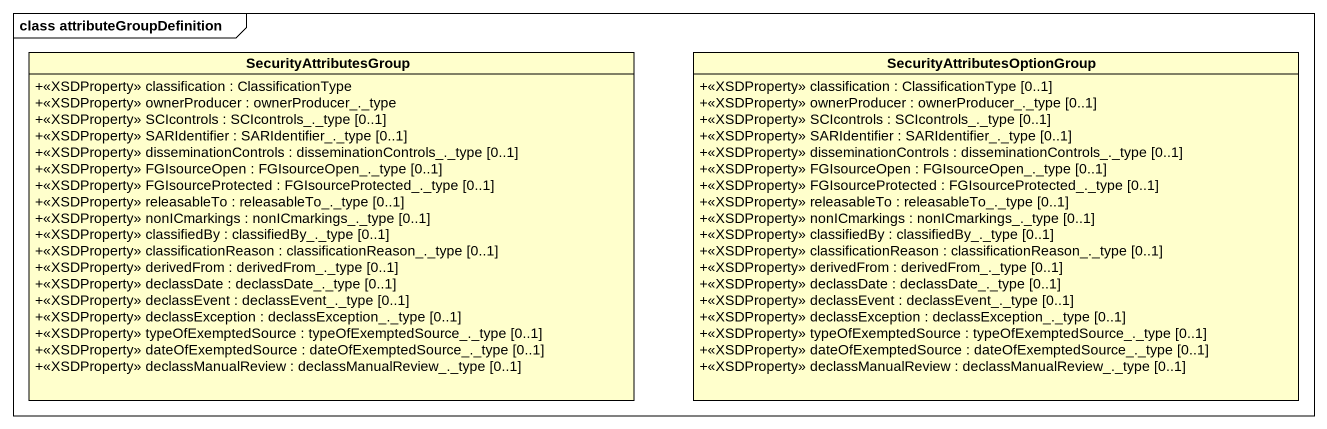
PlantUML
@startuml
mainframe class attributeGroupDefinition
hide circle
hide empty members
skinparam classAttributeIconSize 0
class SecurityAttributesGroup {
  +<<XSDProperty>> classification : ClassificationType
  +<<XSDProperty>> ownerProducer : ownerProducer_._type
  +<<XSDProperty>> SCIcontrols : SCIcontrols_._type [0..1]
  +<<XSDProperty>> SARIdentifier : SARIdentifier_._type [0..1]
  +<<XSDProperty>> disseminationControls : disseminationControls_._type [0..1]
  +<<XSDProperty>> FGIsourceOpen : FGIsourceOpen_._type [0..1]
  +<<XSDProperty>> FGIsourceProtected : FGIsourceProtected_._type [0..1]
  +<<XSDProperty>> releasableTo : releasableTo_._type [0..1]
  +<<XSDProperty>> nonICmarkings : nonICmarkings_._type [0..1]
  +<<XSDProperty>> classifiedBy : classifiedBy_._type [0..1]
  +<<XSDProperty>> classificationReason : classificationReason_._type [0..1]
  +<<XSDProperty>> derivedFrom : derivedFrom_._type [0..1]
  +<<XSDProperty>> declassDate : declassDate_._type [0..1]
  +<<XSDProperty>> declassEvent : declassEvent_._type [0..1]
  +<<XSDProperty>> declassException : declassException_._type [0..1]
  +<<XSDProperty>> typeOfExemptedSource : typeOfExemptedSource_._type [0..1]
  +<<XSDProperty>> dateOfExemptedSource : dateOfExemptedSource_._type [0..1]
  +<<XSDProperty>> declassManualReview : declassManualReview_._type [0..1]
}
class "SecurityAttributesOptionGroup" as SecurityAttributesOptionGrou {
  +<<XSDProperty>> classification : ClassificationType [0..1]
  +<<XSDProperty>> ownerProducer : ownerProducer_._type [0..1]
  +<<XSDProperty>> SCIcontrols : SCIcontrols_._type [0..1]
  +<<XSDProperty>> SARIdentifier : SARIdentifier_._type [0..1]
  +<<XSDProperty>> disseminationControls : disseminationControls_._type [0..1]
  +<<XSDProperty>> FGIsourceOpen : FGIsourceOpen_._type [0..1]
  +<<XSDProperty>> FGIsourceProtected : FGIsourceProtected_._type [0..1]
  +<<XSDProperty>> releasableTo : releasableTo_._type [0..1]
  +<<XSDProperty>> nonICmarkings : nonICmarkings_._type [0..1]
  +<<XSDProperty>> classifiedBy : classifiedBy_._type [0..1]
  +<<XSDProperty>> classificationReason : classificationReason_._type [0..1]
  +<<XSDProperty>> derivedFrom : derivedFrom_._type [0..1]
  +<<XSDProperty>> declassDate : declassDate_._type [0..1]
  +<<XSDProperty>> declassEvent : declassEvent_._type [0..1]
  +<<XSDProperty>> declassException : declassException_._type [0..1]
  +<<XSDProperty>> typeOfExemptedSource : typeOfExemptedSource_._type [0..1]
  +<<XSDProperty>> dateOfExemptedSource : dateOfExemptedSource_._type [0..1]
  +<<XSDProperty>> declassManualReview : declassManualReview_._type [0..1]
}
@enduml
